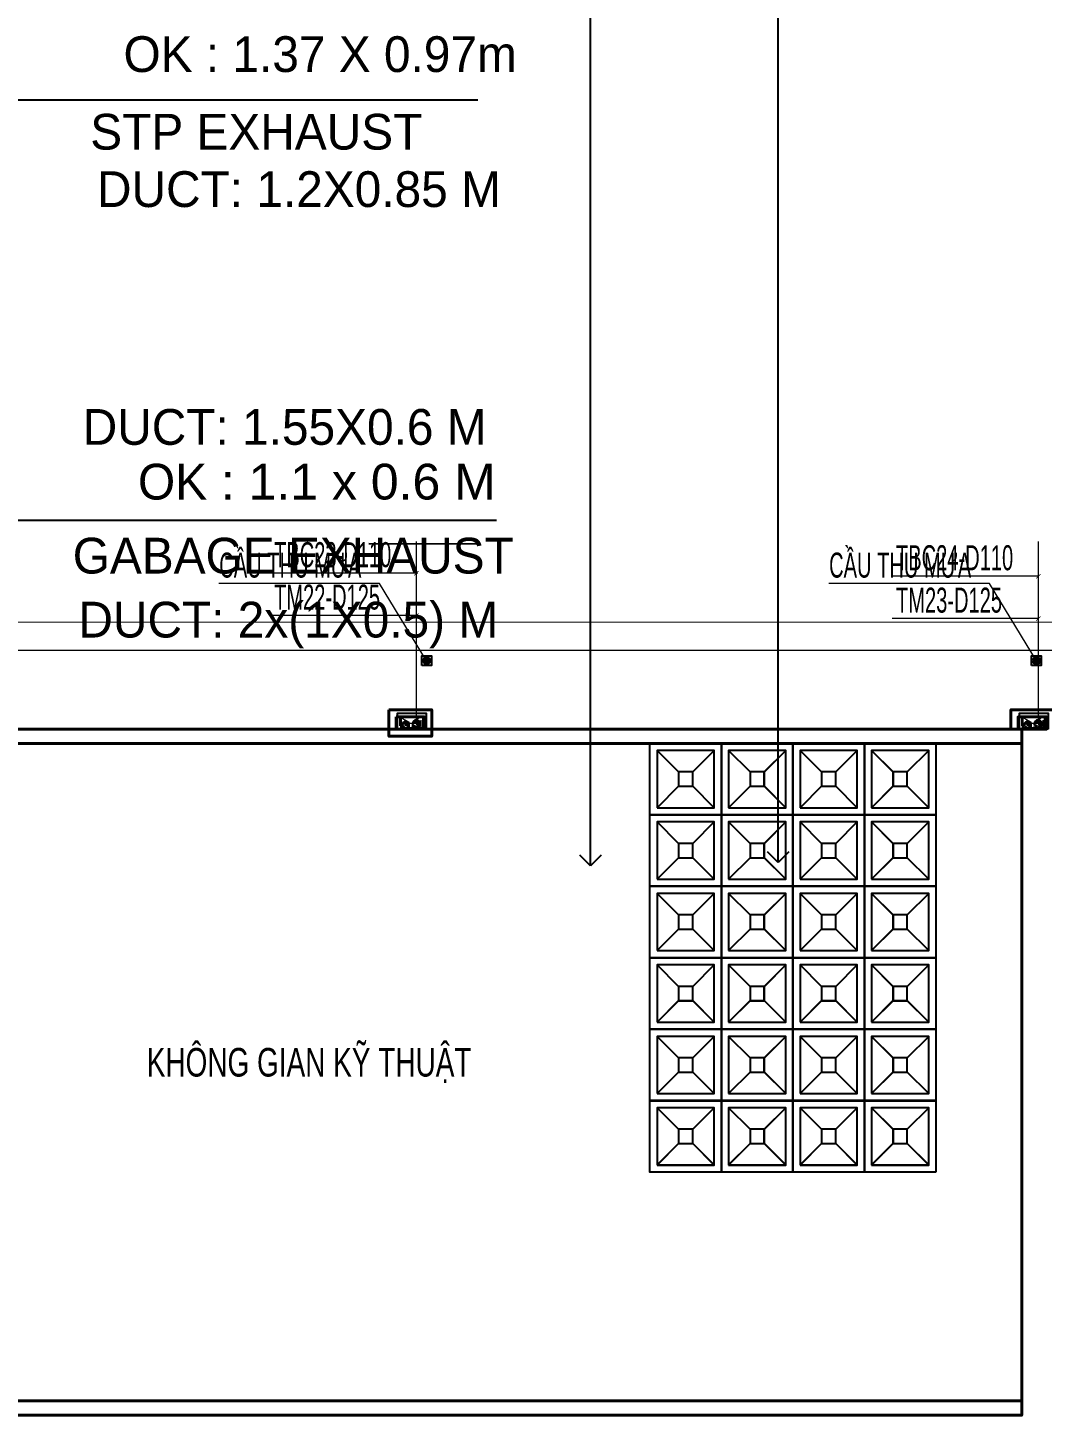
# Model space of a CAD drawing. Header units: millimetres. Extents: x -361340115 to 361596335, y -276742102 to 277032639.
# Drawn here: x 150962 to 165149, y 28566 to 47978 of the extents above; entities that cross this region are included whole.
import ezdxf
from ezdxf.lldxf.tags import DXFTag

# ---------------------------------------------------------------- set-up
doc = ezdxf.new("R2010")
doc.units = ezdxf.units.MM
doc.header["$MEASUREMENT"] = 0
doc.linetypes.add('HIDDEN', pattern=[0.375, 0.25, -0.125])
for name, color, linetype in [('1-CAPLANH', 4, 'Continuous'), ('A-LANDSCAPE', 83, 'Continuous'), ('DH-ong hut khoi', 6, 'Continuous'), ('Hydraulic - Thep V', 9, 'Continuous'), ('NDT text', 231, 'Continuous'), ('NDT Thiet bi', 40, 'Continuous'), ('THAY', 8, 'Continuous'), ('Xref_ST_MBDV Cot vach 30.7.2022$0$KT-Text', 7, 'Continuous'), ('ống thông hơi', 31, 'TH')]:
    doc.layers.add(name, color=color, linetype=linetype)
doc.layers.add('A-REVCLOUD', color=7, linetype='Continuous', true_color=0xfa291e)
for name, color, linetype, lineweight in [('AUDIT_I_220808132811-11', 7, 'Continuous', 9), ('KT-Kich thuoc', 159, 'Continuous', 18), ('KT-lomo nuoc', 3, 'HIDDEN', 5), ('KT-Net cat', 1, 'Continuous', 40), ('Text _H2H', 7, 'Continuous', 18)]:
    doc.layers.add(name, color=color, linetype=linetype, lineweight=lineweight)
doc.layers.add('MEP', color=130, linetype='Continuous', plot=False)
doc.styles.add('HBA-DimT', font='ARCHS.SHX', dxfattribs={"width": 0.8})
doc.styles.add('HBA-Text', font='GOTHIC.TTF')
doc.styles.get("Standard").update_dxf_attribs({"font": 'arial.ttf'})
doc.styles.add('TEXTKT', font='hoatbif.shx', dxfattribs={"width": 0.8})
doc.styles.add('uv-abc', font='uv-abc.shx', dxfattribs={"width": 0.85, "height": 150})
doc.styles.add('Xref_ST_MBDV Cot vach 30.7.2022$0$Arial', font='arial.ttf', dxfattribs={"width": 0.7})
tags = doc.linetypes.add('TH', pattern='A,1143.876301,["TH",Standard,S=466.984787,R=0,X=0,Y=-199.758304],53.151103,-896.638454,1197.027404', length=3290.693262).pattern_tags.tags
tags[4] = DXFTag(74, 10)
doc.dimstyles.new('1-40', dxfattribs={"dimscale": 40, "dimtxt": 5, "dimasz": 1.4, "dimexe": 1.4, "dimexo": 0.5, "dimgap": 0.5, "dimtad": 1, "dimdec": 0, "dimzin": 0, "dimdsep": 46, "dimtxsty": 'TEXTKT', "dimblk": 'ARCHTICK', "dimcen": 1.2, "dimdle": 1.2, "dimclrd": 7, "dimclre": 7, "dimclrt": 7, "dimadec": 0, "dimazin": 0, "dimtfac": 0.04, "dimtdec": 0, "dimtix": 1, "dimtmove": 2, "dimatfit": 3, "dimfxl": 1, "dimtolj": 2, "dimtzin": 0, "dimlwd": 5, "dimlwe": 5, "dimarcsym": 0})
doc.dimstyles.new('HBA_150', dxfattribs={"dimscale": 150, "dimtxt": 2.5, "dimasz": 2, "dimexe": 1, "dimexo": 1, "dimgap": 1, "dimtad": 1, "dimdec": 0, "dimdsep": 46, "dimtxsty": 'HBA-DimT', "dimblk": 'ARCHTICK', "dimcen": 1, "dimdle": 1, "dimclrd": 44, "dimclre": 44, "dimclrt": 256, "dimadec": 1, "dimazin": 2, "dimtfac": 1, "dimtdec": 0, "dimtix": 1, "dimtmove": 1, "dimatfit": 2, "dimldrblk": 'OPEN90', "dimfxl": 4, "dimtolj": 1, "dimtzin": 0, "dimlwd": -1, "dimlwe": -1, "dimarcsym": 0})

# ---------------------------------------------------------------- blocks, each defined once
blk = doc.blocks.new('Bemai')
at = {"layer": '1-CAPLANH'}
for p, q in [((100, -100), (400, -400)), ((600, -400), (900, -100)), ((100, -900), (400, -600)), ((600, -600), (900, -900))]:
    blk.add_line(p, q, dxfattribs=at)
for points in [[(0, 0), (1000, 0), (1000, -1000), (0, -1000)], [(900, -100), (100, -100), (100, -900), (900, -900)], [(400, -600), (600, -600), (600, -400), (400, -400)]]:
    blk.add_lwpolyline(points, close=True, dxfattribs=at)
blk = doc.blocks.new('*U107')
at = {"layer": 'KT-lomo nuoc', "ltscale": 500}
for p, q in [((-327, 110), (0, 0)), ((-295, -57), (-32, 167))]:
    blk.add_line(p, q, dxfattribs=at)
blk.add_lwpolyline([(-295, -57), (-327, 110), (-32, 167), (0, 0)], close=True, dxfattribs=at)
blk = doc.blocks.new('*U108')
at = {"layer": 'KT-lomo nuoc', "ltscale": 500}
for p, q in [((-327, 110), (0, 0)), ((-295, -57), (-32, 167))]:
    blk.add_line(p, q, dxfattribs=at)
blk.add_lwpolyline([(-295, -57), (-327, 110), (-32, 167), (0, 0)], close=True, dxfattribs=at)
blk = doc.blocks.new('A$C0DB07F86')
at = {"layer": 'KT-Net cat', "elevation": 0}
for points in [[(-21601, 270), (-21001, 270), (-21001, -100), (-21601, -100)], [(-21501, 170), (-21101, 170), (-21101, 0), (-21501, 0)]]:
    blk.add_lwpolyline(points, close=True, dxfattribs=at)
for points in [[(-12301, 0), (-12301, 270), (-12901, 270), (-12901, 0)], [(-12801, 0), (-12401, 0), (-12401, 170), (-12801, 170), (-12801, 0)]]:
    blk.add_lwpolyline(points, dxfattribs=at)
at = {"layer": 'KT-lomo nuoc', "linetype": 'HIDDEN', "xscale": -0.9999999999999997, "rotation": 10.8976534755902}
for name, p in [('*U107', (-21451, 0, 0)), ('*U108', (-12751, 0, 0))]:
    blk.add_blockref(name, p, dxfattribs=at)
blk = doc.blocks.new('A$C3d8987ab')
at = {"layer": 'A-REVCLOUD', "color": 6, "elevation": -0.1}
blk.add_lwpolyline([(57745.8, -88805), (68319.1, -80967.9), (79919.7, -80967.9)], dxfattribs=at)
at = {"layer": 'A-REVCLOUD', "color": 210, "elevation": -0.2}
blk.add_lwpolyline([(62102.7, -90652.2), (71403.3, -86848.4), (80180.8, -86848.4)], dxfattribs=at)
at = {"layer": 'DH-ong hut khoi', "elevation": 0}
blk.add_lwpolyline([(79897.2, -87182.7), (78397.2, -87179.7)], dxfattribs=at)
at = {"layer": 'A-REVCLOUD', "color": 210, "char_height": 500, "attachment_point": 1, "style": 'HBA-Text'}
for s, heights, insert in [('OK : 1.37 X 0.97m', [0], (74966.5, -80077, 0)), ('STP EXHAUST', [0], (74501.3, -81162.8, 0.1)), ('DUCT: 1.2X0.85 M', [0], (74595.6, -81965.9, 0.1)), ('DUCT: 1.55X0.6 M', [0], (74395.8, -85292.8, 0.1)), ('OK{\\fArial|b0|i0|c0|p34; : 1.1 x 0.6 M}', [525.2], (75168.9, -86058.4, -0.1)), ('GABAGE EXHAUST', [0], (74256.2, -87093.9, 4348.2)), ('DUCT: 2x(1X0.5) M', [0], (74335.8, -87989.1, 0))]:
    blk.add_mtext_dynamic_manual_height_columns(s, width=15318.455, gutter_width=6.25, heights=heights, dxfattribs=dict(at, insert=insert))
blk = doc.blocks.new('_ARCHTICK')
at = {"color": 0, "linetype": 'ByBlock', "const_width": 0.15}
blk.add_lwpolyline([(-0.5, -0.5), (0.5, 0.5)], dxfattribs=at)
blk = doc.blocks.new('_Open90')
at = {"color": 0, "linetype": 'ByBlock', "lineweight": -2}
for p, q in [((0, 0), (-1, 0)), ((-0.5, 0.5), (0, 0)), ((0, 0), (-0.5, -0.5))]:
    blk.add_line(p, q, dxfattribs=at)
blk = doc.blocks.new('BA')
at = {"layer": 'NDT Thiet bi'}
for p, q in [((-23606, -408374), (-23633, -408327)), ((-23606, -408374), (-23620, -408321)), ((-23606, -408391), (-23606, -408319)), ((-23606, -408374), (-23592, -408321)), ((-23606, -408374), (-23578, -408327)), ((-23606, -408374), (-23661, -408374)), ((-23606, -408374), (-23659, -408360)), ((-23606, -408374), (-23659, -408389)), ((-23606, -408374), (-23654, -408347)), ((-23606, -408374), (-23654, -408402)), ((-23645, -408335), (-23606, -408374)), ((-23645, -408413), (-23606, -408374)), ((-23606, -408374), (-23633, -408422)), ((-23606, -408374), (-23620, -408428)), ((-23567, -408335), (-23606, -408374)), ((-23606, -408374), (-23558, -408347)), ((-23606, -408374), (-23553, -408360)), ((-23606, -408374), (-23551, -408374)), ((-23606, -408374), (-23578, -408422)), ((-23606, -408374), (-23553, -408389)), ((-23606, -408374), (-23558, -408402)), ((-23567, -408413), (-23606, -408374)), ((-23606, -408374), (-23592, -408428)), ((-23606, -408391), (-23606, -408429)), ((-23589, -408374), (-23551, -408374))]:
    blk.add_line(p, q, dxfattribs=at)
blk.add_lwpolyline([(-23680, -408448), (-23532, -408448), (-23532, -408301), (-23680, -408301)], close=True, dxfattribs=at)
blk.add_circle((-23606, -408374), 55, dxfattribs=at)
blk = doc.blocks.new('*U352')
h = blk.add_hatch(color=256)
edge = h.paths.add_edge_path()
edge.add_spline(control_points=[(-55, 0), (-39, -12), (-8, -36), (4, 39), (37, 14), (55, 0)], knot_values=[0, 0, 0, 0, 58.132459, 112.840763, 176.167011, 176.167011, 176.167011, 176.167011], degree=3, periodic=0)
edge.add_ellipse((0, 0), major_axis=(-38.9, 38.9), ratio=1, start_angle=225.0094, end_angle=315)
edge.add_ellipse((0, 0), major_axis=(-38.9, 38.9), ratio=1, start_angle=315, end_angle=405)
blk.add_circle((0, 0), 55)
blk.add_open_spline([(55, 0), (37, 14), (4, 39), (-8, -36), (-39, -12), (-55, 0)], degree=3, knots=[0, 0, 0, 0, 63.326248, 118.034553, 176.167011, 176.167011, 176.167011, 176.167011])
at = {"layer": 'Hydraulic - Thep V', "color": 2}
for p, q in [((-67, -59), (-66, -58)), ((-67, -62), (-66, -62)), ((-64, -62), (-64, -59)), ((-59, -62), (-59, -59)), ((-57, -59), (-57, -58)), ((-57, -62), (-57, -62)), ((57, -59), (57, -58)), ((57, -62), (57, -62)), ((59, -62), (59, -59)), ((64, -62), (64, -59)), ((66, -59), (66, -58)), ((66, -62), (66, -62))]:
    blk.add_line(p, q, dxfattribs=at)
at = {"layer": 'Hydraulic - Thep V', "const_width": 6.72}
blk.add_lwpolyline([(62, -79), (62, 3, 0.40574), (0, 63, 0.40574), (-62, 3), (-62, -79)], format="xyb", dxfattribs=at)
at = {"layer": 'Hydraulic - Thep V', "color": 2}
for points in [[(-56, -57), (-56, -58), (-67, -58), (-67, -57)], [(67, -57), (67, -58), (56, -58), (56, -57)]]:
    blk.add_lwpolyline(points, close=True, dxfattribs=at)
for points in [[(-67, -59), (-67, -62)], [(-57, -58), (-66, -58)], [(-57, -62), (-66, -62)], [(-66, -62), (-57, -62)], [(-57, -62), (-57, -59)], [(66, -58), (57, -58)], [(57, -59), (57, -62)], [(66, -62), (57, -62)], [(57, -62), (66, -62)], [(67, -62), (67, -59)]]:
    blk.add_lwpolyline(points, dxfattribs=at)
for centre, radius, start, end in [((-65, -61), 2.29, 57.0867, 122.9133), ((-65, -60), 2.29, 237.0867, 302.9133), ((-62, -67), 8.65, 73.2213, 106.7787), ((-62, -54), 8.65, 253.2213, 286.7787), ((-58, -61), 2.29, 57.0867, 122.9133), ((-58, -60), 2.29, 237.0867, 302.9133), ((58, -61), 2.29, 57.0867, 122.9133), ((58, -60), 2.29, 237.0867, 302.9133), ((62, -67), 8.65, 73.2213, 106.7787), ((62, -54), 8.65, 253.2213, 286.7787), ((65, -61), 2.29, 57.0867, 122.9133), ((65, -60), 2.29, 237.0867, 302.9133)]:
    blk.add_arc(centre, radius, start, end, dxfattribs=at)
blk = doc.blocks.new('*U353')
h = blk.add_hatch(color=256)
edge = h.paths.add_edge_path()
edge.add_spline(control_points=[(-55, 0), (-39, -12), (-8, -36), (4, 39), (37, 14), (55, 0)], knot_values=[0, 0, 0, 0, 58.132459, 112.840763, 176.167011, 176.167011, 176.167011, 176.167011], degree=3, periodic=0)
edge.add_ellipse((0, 0), major_axis=(-38.9, 38.9), ratio=1, start_angle=225.0094, end_angle=315)
edge.add_ellipse((0, 0), major_axis=(-38.9, 38.9), ratio=1, start_angle=315, end_angle=405)
blk.add_circle((0, 0), 55)
blk.add_open_spline([(55, 0), (37, 14), (4, 39), (-8, -36), (-39, -12), (-55, 0)], degree=3, knots=[0, 0, 0, 0, 63.326248, 118.034553, 176.167011, 176.167011, 176.167011, 176.167011])
at = {"layer": 'Hydraulic - Thep V', "color": 2}
for p, q in [((-67, -59), (-66, -58)), ((-67, -62), (-66, -62)), ((-64, -62), (-64, -59)), ((-59, -62), (-59, -59)), ((-57, -59), (-57, -58)), ((-57, -62), (-57, -62)), ((57, -59), (57, -58)), ((57, -62), (57, -62)), ((59, -62), (59, -59)), ((64, -62), (64, -59)), ((66, -59), (66, -58)), ((66, -62), (66, -62))]:
    blk.add_line(p, q, dxfattribs=at)
at = {"layer": 'Hydraulic - Thep V', "const_width": 6.72}
blk.add_lwpolyline([(62, -79), (62, 3, 0.40574), (0, 63, 0.40574), (-62, 3), (-62, -79)], format="xyb", dxfattribs=at)
at = {"layer": 'Hydraulic - Thep V', "color": 2}
for points in [[(-56, -57), (-56, -58), (-67, -58), (-67, -57)], [(67, -57), (67, -58), (56, -58), (56, -57)]]:
    blk.add_lwpolyline(points, close=True, dxfattribs=at)
for points in [[(-67, -59), (-67, -62)], [(-57, -58), (-66, -58)], [(-57, -62), (-66, -62)], [(-66, -62), (-57, -62)], [(-57, -62), (-57, -59)], [(66, -58), (57, -58)], [(57, -59), (57, -62)], [(66, -62), (57, -62)], [(57, -62), (66, -62)], [(67, -62), (67, -59)]]:
    blk.add_lwpolyline(points, dxfattribs=at)
for centre, radius, start, end in [((-65, -61), 2.29, 57.0867, 122.9133), ((-65, -60), 2.29, 237.0867, 302.9133), ((-62, -67), 8.65, 73.2213, 106.7787), ((-62, -54), 8.65, 253.2213, 286.7787), ((-58, -61), 2.29, 57.0867, 122.9133), ((-58, -60), 2.29, 237.0867, 302.9133), ((58, -61), 2.29, 57.0867, 122.9133), ((58, -60), 2.29, 237.0867, 302.9133), ((62, -67), 8.65, 73.2213, 106.7787), ((62, -54), 8.65, 253.2213, 286.7787), ((65, -61), 2.29, 57.0867, 122.9133), ((65, -60), 2.29, 237.0867, 302.9133)]:
    blk.add_arc(centre, radius, start, end, dxfattribs=at)
blk = doc.blocks.new('EWJRWR')
at = {"extrusion": (1.54584e-19, -1.49429e-06, 1), "elevation": 0}
blk.add_lwpolyline([(-47513, 136860), (-47177, 136860), (-47177, 136875), (-47513, 136875)], close=True, dxfattribs=at)
at = {"layer": 'NDT text'}
for points in [[(-47108, 136860), (-47568, 136860), (-47568, 137115), (-47108, 137115)], [(-47163, 136860), (-47513, 136860), (-47513, 137060), (-47163, 137060)]]:
    blk.add_lwpolyline(points, close=True, dxfattribs=at)
at = {"layer": 'ống thông hơi', "ltscale": 0.6, "extrusion": (0.000642077, -0.063337, 0.997992), "xscale": -1, "rotation": 0.0003954788762872141}
blk.add_blockref('*U352', (-46044, 137132, -8700), dxfattribs=at)
at = {"layer": 'ống thông hơi', "ltscale": 0.6, "extrusion": (0.000642077, -0.063337, 0.997992), "xscale": -1.136363636363638, "yscale": 1.136363636363639, "zscale": 1.136363636363637, "rotation": 0.0003954788762872141}
blk.add_blockref('*U353', (-45876, 137141, -8700), dxfattribs=at)
blk = doc.blocks.new('KJRTWETEYE')
at = {"extrusion": (8.38884e-21, -3.39089e-08, 1), "xscale": 0.8675320420405351, "yscale": 0.8675320420405351, "zscale": 0.8675320420405351}
for p in [(15866, -91660, 0), (24563, -91660, 0)]:
    blk.add_blockref('EWJRWR', p, dxfattribs=at)
at = {"layer": 'NDT text', "ltscale": 0.2, "style": 'uv-abc', "width": 0.6}
for s, p in [('TBC23-D110', (-27129, 29336, 2)), ('TBC24-D110', (-18431, 29293, 2)), ('TM22-D125', (-27129, 28743, 2)), ('TM23-D125', (-18431, 28700, 2))]:
    blk.add_text(s, height=350, dxfattribs=at).set_placement(p)
at = {"layer": 'Text _H2H', "color": 231}
for points, override in [([(-25284, 27152, 2), (-25138, 27152, 2), (-25138, 29695, 2)], {"dimasz": 1.5, "dimtad": 0, "dimldrblk": 'Dot'}), ([(-16586, 27152, 2), (-16440, 27152, 2), (-16440, 29695, 2)], {"dimasz": 1.5, "dimtad": 0, "dimldrblk": 'Dot'}), ([(-25138, 29251, 2), (-27183, 29251, 2)], {"dimasz": 1.5, "dimtad": 0, "dimclrd": 7, "dimldrblk": 'ARCHTICK'}), ([(-16440, 29209, 2), (-18485, 29209, 2)], {"dimasz": 1.5, "dimtad": 0, "dimclrd": 7, "dimldrblk": 'ARCHTICK'}), ([(-25138, 28659, 2), (-27183, 28659, 2)], {"dimasz": 1.5, "dimtad": 0, "dimclrd": 7, "dimldrblk": 'ARCHTICK'}), ([(-16440, 28616, 2), (-18485, 28616, 2)], {"dimasz": 1.5, "dimtad": 0, "dimclrd": 7, "dimldrblk": 'ARCHTICK'})]:
    blk.add_leader(points, dimstyle='1-40', override=override, dxfattribs=at)
blk = doc.blocks.new('RKWEWE')
blk.add_blockref('KJRTWETEYE', (181535, 11095))
at = {"xscale": -0.934189573260487, "yscale": 0.934189573260487, "zscale": 0.9341895732604871, "rotation": 270.0426135795773}
for p in [(538022, 61459), (546550, 61459)]:
    blk.add_blockref('BA', p, dxfattribs=at)
at = {"layer": 'THAY', "extrusion": (0, 0, -1), "xscale": -0.9997899595579309, "yscale": 0.9997899595579309, "zscale": -0.9997899595579309, "rotation": 180}
for p in [(-160663, 36966), (-161663, 36966), (-162662, 36966), (-163662, 36966), (-160663, 35966), (-161663, 35966), (-162662, 35966), (-163662, 35966), (-160663, 34966), (-161663, 34966), (-162662, 34966), (-163662, 34966), (-160663, 33966), (-161663, 33966), (-162662, 33966), (-163662, 33966), (-160663, 32967), (-161663, 32967), (-162662, 32967), (-163662, 32967), (-160663, 31967), (-161663, 31967), (-162662, 31967), (-163662, 31967)]:
    blk.add_blockref('Bemai', p, dxfattribs=at)
at = {"layer": 'NDT text', "ltscale": 0.2, "style": 'uv-abc', "width": 0.6}
for p in [(153640, 40285), (162169, 40285)]:
    blk.add_text('CẦU THU MƯA', height=350, dxfattribs=at).set_placement(p)
at = {"layer": '1-CAPLANH'}
for points in [[(158833, 36254, 3), (158833, 63811, 3), (184347, 63811, 3)], [(161456, 36298, -2), (161456, 59181, -2), (179818, 59181, -2)]]:
    blk.add_leader(points, dimstyle='HBA_150', override={"dimgap": 1, "dimtad": 0}, dxfattribs=at)
at = {"layer": 'Text _H2H', "color": 231}
for points in [[(156539, 39123), (155883, 40202), (153635, 40202)], [(165068, 39123), (164412, 40202), (162164, 40202)]]:
    blk.add_leader(points, dimstyle='1-40', override={"dimasz": 1, "dimtad": 0, "dimldrblk": 'Dot'}, dxfattribs=at)
blk = doc.blocks.new('A$Cd3fdeb23')
blk.add_blockref('RKWEWE', (-181388, -20650, 0))
blk.add_blockref('A$C3d8987ab', (-104054, 107286, 0))

msp = doc.modelspace()

# ---------------------------------------------------------------- hatches: boundary and pattern name
at = {"layer": 'A-LANDSCAPE'}
h = msp.add_hatch(dxfattribs=at)
h.set_pattern_fill('GRASS', color=256, scale=300)
h.set_pattern_definition([(109.04714, (53077.4, 100145.83), (-269.74632, 131.28946), [56.25, -368.01407]), (64.04714, (53077.4, 100145.83), (-269.7463, 131.28946), [56.25, -243.75]), (154.04714, (53077.4, 100145.83), (-131.28946, -269.7463), [56.25, -243.75])])
edge = h.paths.add_edge_path()
edge.add_line((178786.9, 31595.6), (174699.5, 31595.6))
edge.add_spline(control_points=[(174699.5, 31595.6), (174261.1, 27499.8), (174399.1, 25441), (179456.6, 26625.6), (178440.5, 20447.1), (173238.3, 18141.2), (167670.4, 22636.5), (161823.3, 16345.4), (157049.6, 21759), (151655.7, 17391.3), (151548.7, 21956.6), (149787.7, 22990), (148977.6, 23186.6)], knot_values=[7364.7036826, 7364.7036826, 7364.7036826, 7364.7036826, 9993.1021852, 13236.8366987, 17478.0189493, 22182.9551925, 28345.2258857, 34993.6585544, 40637.8625163, 44789.2905912, 47987.0275376, 50120.0577413, 50120.0577413, 50120.0577413, 50120.0577413], weights=[1, 1, 1, 1, 1, 1, 1, 1, 1, 1, 1, 1, 1], degree=3, periodic=0)
edge.add_spline(control_points=[(148977.6, 23186.6), (148977.6, 22037.4), (148977.6, 20888.2), (148977.6, 19739)], knot_values=[7363.7036826, 7363.7036826, 7363.7036826, 7363.7036826, 7364.7036826, 7364.7036826, 7364.7036826, 7364.7036826], weights=[1, 1, 1, 1], degree=3, periodic=0)
edge.add_spline(control_points=[(148977.6, 19739), (147510.9, 19739), (146044.3, 19739), (144577.6, 19739)], knot_values=[7362.7036826, 7362.7036826, 7362.7036826, 7362.7036826, 7363.7036826, 7363.7036826, 7363.7036826, 7363.7036826], weights=[1, 1, 1, 1], degree=3, periodic=0)
edge.add_spline(control_points=[(144577.6, 19739), (144577.6, 20601.9), (144577.6, 21464.8), (144577.6, 22327.8)], knot_values=[7361.7036826, 7361.7036826, 7361.7036826, 7361.7036826, 7362.7036826, 7362.7036826, 7362.7036826, 7362.7036826], weights=[1, 1, 1, 1], degree=3, periodic=0)
edge.add_spline(control_points=[(144577.6, 22327.8), (144121.8, 21989.1), (143128.3, 20841.4), (143357.4, 17803), (140154.8, 18227.9), (139568.5, 17565.6)], knot_values=[0, 0, 0, 0, 1483.9348991, 4065.1316004, 7361.7036826, 7361.7036826, 7361.7036826, 7361.7036826], weights=[1, 1, 1, 1, 1, 1], degree=3, periodic=0)
edge.add_line((139568.5, 17565.6), (175568.1, 17565.6))
edge.add_arc((175494.7, 22665.9), 5100.8, 270.82418, 351.09518)
edge.add_arc((176934.3, 22670.4), 3686.3, 347.55923, 373.84314)
edge.add_line((180513.5, 23552.4), (179904.9, 26247.6))
edge.add_line((179904.9, 26247.6), (179859.3, 26449.6))
edge.add_line((179859.3, 26449.6), (178786.9, 31595.6))

# ---------------------------------------------------------------- linework, layer by layer
msp.add_open_spline([(139568.5, 17565.6), (140154.8, 18227.9), (143357.4, 17803), (143128.3, 20841.4), (144121.8, 21989.1), (144577.6, 22327.8), (144577.6, 21464.8), (144577.6, 20601.9), (144577.6, 19739), (146044.3, 19739), (147510.9, 19739), (148977.6, 19739), (148977.6, 20888.2), (148977.6, 22037.4), (148977.6, 23186.6), (149787.7, 22990), (151548.7, 21956.6), (151655.7, 17391.3), (157049.6, 21759), (161823.3, 16345.4), (167670.4, 22636.5), (173238.3, 18141.2), (178440.5, 20447.1), (179456.6, 26625.6), (174399.1, 25441), (174261.1, 27499.8), (174699.5, 31595.6)], degree=3, knots=[0, 0, 0, 0, 3296.5720822, 5877.7687835, 7361.7036826, 7361.7036826, 7361.7036826, 7362.7036826, 7362.7036826, 7362.7036826, 7363.7036826, 7363.7036826, 7363.7036826, 7364.7036826, 7364.7036826, 7364.7036826, 9497.7338862, 12695.4708327, 16846.8989076, 22491.1028695, 29139.5355382, 35301.8062313, 40006.7424746, 44247.9247251, 47491.6592386, 50120.0577413, 50120.0577413, 50120.0577413, 50120.0577413], dxfattribs=at)
at = {"layer": 'AUDIT_I_220808132811-11'}
for points in [[(144612.1, 39263.4), (144612.1, 39363.4, -0.4142136), (144912.1, 39663.4), (173079.2, 39665.6, -0.1855238), (176763.6, 37904.1, -0.1326594), (178279.1, 35012.3, 0.1326594)], [(178083.9, 34968.8, 0.1326112), (176617.6, 37767.5, 0.0664995), (175486.4, 38681.9, 0.1376153), (173405.8, 39265.6), (147762.1, 39265.6)]]:
    msp.add_lwpolyline(points, format="xyb", dxfattribs=at)
at = {"layer": 'KT-Net cat'}
for points in [[(147762.1, 28565.6), (164862.1, 28565.6), (164862.1, 38165.6), (147762.1, 38165.6)], [(147762.1, 28765.6), (164862.1, 28765.6), (164862.1, 37965.6), (147762.1, 37965.6)]]:
    msp.add_lwpolyline(points, close=True, dxfattribs=at)

# ---------------------------------------------------------------- block references
at = {"layer": 'KT-Kich thuoc', "color": 2}
msp.add_blockref('A$C0DB07F86', (177612.7, 38165.6, 0), dxfattribs=at)
at = {"layer": 'MEP'}
msp.add_blockref('A$C3d8987ab', (77334.7, 127936.3, 0), dxfattribs=at)
at = {"layer": 'THAY', "extrusion": (0, 0, -1), "xscale": -0.9997899595579309, "yscale": 0.9997899595579309, "zscale": -0.9997899595579309, "rotation": 180}
for p in [(-160662.7, 36965.8), (-161662.5, 36965.8), (-162662.3, 36965.8), (-163662.1, 36965.8), (-160662.7, 35966), (-161662.5, 35966), (-162662.3, 35966), (-163662.1, 35966), (-160662.7, 34966.2), (-161662.5, 34966.2), (-162662.3, 34966.2), (-163662.1, 34966.2), (-160662.7, 33966.4), (-161662.5, 33966.4), (-162662.3, 33966.4), (-163662.1, 33966.4), (-160662.7, 32966.6), (-161662.5, 32966.6), (-162662.3, 32966.6), (-163662.1, 32966.6), (-160662.7, 31966.8), (-161662.5, 31966.8), (-162662.3, 31966.8), (-163662.1, 31966.8)]:
    msp.add_blockref('Bemai', p, dxfattribs=at)

# ---------------------------------------------------------------- texts
at = {"layer": 'Xref_ST_MBDV Cot vach 30.7.2022$0$KT-Text', "extrusion": (-6.0102e-07, 3.7908e-06, 1), "style": 'Xref_ST_MBDV Cot vach 30.7.2022$0$Arial', "width": 0.7}
msp.add_text('KHÔNG GIAN KỸ THUẬT', height=400, dxfattribs=at).set_placement((152625.4, 33304.2, 16.7))

# ---------------------------------------------------------------- next in the draw order: block references
at = {"layer": 'MEP'}
msp.add_blockref('A$Cd3fdeb23', (181388.2, 20650, 0), dxfattribs=at)

doc.saveas('drawing.dxf')
